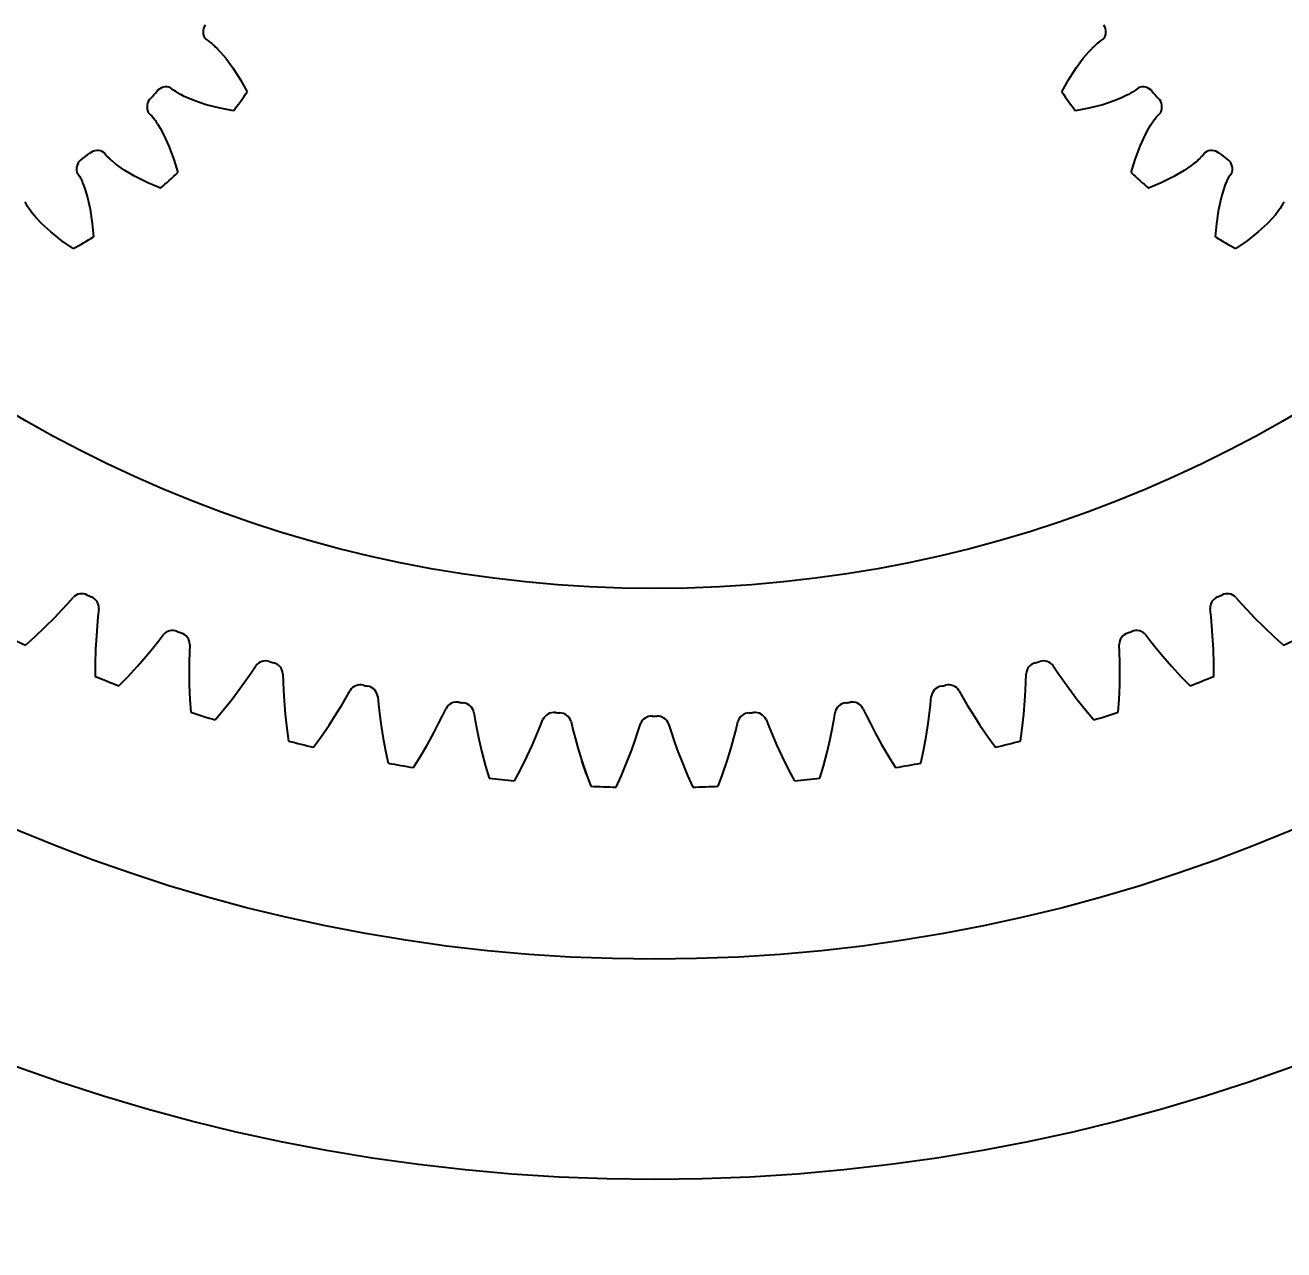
# Model space of a CAD drawing. Extents: x -3282 to 4846, y -1718 to 1845.
# Drawn here: x 2513.8 to 2632.7, y 307.5 to 423.2 of the extents above; entities that cross this region are included whole.
import ezdxf

# ---------------------------------------------------------------- set-up
doc = ezdxf.new("R2010")
doc.units = 0
doc.layers.get('0').update_dxf_attribs({"linetype": 'CONTINUOUS'})
doc.layers.add('DIMENSION', color=7, linetype='CONTINUOUS')
doc.layers.add('OUTLINE', color=7, linetype='CONTINUOUS')
doc.styles.add('VCDSTYLE14', font='DejaVu Sans Mono')
doc.dimstyles.get("Standard").update_dxf_attribs({"dimtxt": 2.5, "dimasz": 2.5, "dimexe": 1.25, "dimexo": 0.625, "dimtad": 1, "dimcen": 2.5, "dimazin": 3, "dimtfac": 1, "dimtmove": 0, "dimatfit": 3})

# ---------------------------------------------------------------- blocks, each defined once
blk = doc.blocks.new('*D3')
at = {"layer": 'DIMENSION'}
for p, q in [((2720.820225, 518.82797), (2690.862793, 508.370209)), ((2720.47168, 513.198486), (2690.862793, 508.370209)), ((2455.580078, 470.00296), (2690.862793, 508.370209)), ((2690.862793, 508.370209), (2722.590595, 507.971368)), ((2260.59668, 438.207214), (2455.580078, 470.00296)), ((2455.580078, 470.00296), (2423.852276, 470.401786)), ((2425.622651, 459.545186), (2455.580078, 470.00296))]:
    blk.add_line(p, q, dxfattribs=at)
at = {"layer": 'DIMENSION', "style": 'VCDSTYLE14'}
blk.add_text('%%c 238.4', height=20, rotation=9.26, dxfattribs=at).set_placement((2264.383545, 439.837952))

msp = doc.modelspace()

# ---------------------------------------------------------------- linework, layer by layer
at = {"color": 1}
for p, q in [((2530.840407, 421.839259), (2531.13437, 421.65182)), ((2531.13437, 421.65182), (2531.225686, 421.5845)), ((2531.225686, 421.5845), (2531.40709, 421.438405)), ((2531.40709, 421.438405), (2531.414964, 421.431756)), ((2531.414964, 421.431756), (2531.578034, 421.289004)), ((2531.578034, 421.289004), (2531.654614, 421.218844)), ((2531.654614, 421.218844), (2531.744051, 421.134537)), ((2531.744051, 421.134537), (2531.910195, 420.971463)), ((2531.910195, 420.971463), (2531.962589, 420.918354)), ((2531.962589, 420.918354), (2532.238478, 420.625913)), ((2614.204561, 420.625914), (2614.423602, 420.859842)), ((2614.423602, 420.859842), (2614.692268, 421.128104)), ((2614.692268, 421.128104), (2614.698985, 421.134536)), ((2614.698985, 421.134536), (2614.865006, 421.289007)), ((2614.865006, 421.289007), (2614.920159, 421.338331)), ((2614.920159, 421.338331), (2615.104075, 421.494925)), ((2615.104075, 421.494925), (2615.24076, 421.602233)), ((2615.24076, 421.602233), (2615.308673, 421.651824)), ((2615.308667, 421.65182), (2615.602631, 421.839259)), ((2532.238475, 420.625916), (2532.731977, 420.047155)), ((2532.731977, 420.047155), (2533.407028, 419.140459)), ((2613.036009, 419.140459), (2613.71106, 420.047155)), ((2613.71106, 420.047155), (2614.20456, 420.625914)), ((2533.407028, 419.140459), (2534.135927, 417.997097)), ((2612.30711, 417.997097), (2613.036009, 419.140459)), ((2527.790912, 417.049945), (2527.521807, 417.271599)), ((2534.135927, 417.997097), (2534.753685, 416.872507)), ((2611.689352, 416.872508), (2612.30711, 417.997097)), ((2618.92123, 417.271599), (2618.652125, 417.049945)), ((2527.859057, 417.000684), (2527.790906, 417.049949)), ((2528.003351, 416.90385), (2527.859057, 417.000684)), ((2528.209114, 416.777325), (2528.003351, 416.90385)), ((2528.273067, 416.740114), (2528.209114, 416.777325)), ((2528.471281, 416.629952), (2528.273067, 416.740114)), ((2528.479473, 416.625551), (2528.471281, 416.629952)), ((2528.817628, 416.452933), (2528.479473, 416.625551)), ((2529.107794, 416.316899), (2528.817628, 416.452933)), ((2529.810726, 416.026399), (2529.107794, 416.316899)), ((2617.335245, 416.3169), (2616.632311, 416.026399)), ((2617.698624, 416.488915), (2617.335241, 416.316899)), ((2617.765324, 416.522333), (2617.698624, 416.488915)), ((2617.971758, 416.629953), (2617.765324, 416.522333)), ((2618.079576, 416.68896), (2617.971758, 416.629953)), ((2618.169967, 416.740111), (2618.079576, 416.68896)), ((2618.356123, 416.851087), (2618.169967, 416.740111)), ((2618.36488, 416.856521), (2618.356123, 416.851087)), ((2618.559882, 416.983901), (2618.36488, 416.856521)), ((2618.652125, 417.049945), (2618.559882, 416.983901)), ((2525.41704, 414.934018), (2525.665609, 414.689556)), ((2530.881649, 415.664572), (2529.810726, 416.026399)), ((2532.194292, 415.324666), (2530.881649, 415.664572)), ((2533.454738, 415.084661), (2532.194292, 415.324666)), ((2614.248745, 415.324666), (2612.988298, 415.084661)), ((2615.561389, 415.664572), (2614.248745, 415.324666)), ((2616.632311, 416.026399), (2615.561389, 415.664572)), ((2620.777429, 414.689556), (2621.025997, 414.934018)), ((2525.665609, 414.689556), (2525.740933, 414.604722)), ((2525.740933, 414.604722), (2525.887998, 414.424103)), ((2525.887998, 414.424103), (2525.894317, 414.415962)), ((2525.894317, 414.415962), (2526.024144, 414.242426)), ((2526.024144, 414.242426), (2526.084463, 414.157877)), ((2526.084463, 414.157877), (2526.154418, 414.056818)), ((2526.154418, 414.056818), (2526.283026, 413.862763)), ((2526.283026, 413.862763), (2526.323233, 413.799922)), ((2526.323233, 413.799922), (2526.532291, 413.456511)), ((2619.910747, 413.456513), (2620.076366, 413.73087)), ((2620.076366, 413.73087), (2620.283386, 414.049129)), ((2620.283386, 414.049129), (2620.288618, 414.056816)), ((2620.288618, 414.056816), (2620.418896, 414.242429)), ((2620.418896, 414.242429), (2620.462588, 414.302142)), ((2620.462588, 414.302142), (2620.609928, 414.493553)), ((2620.609928, 414.493553), (2620.721315, 414.626934)), ((2620.721315, 414.626934), (2620.777434, 414.689562)), ((2526.532289, 413.456515), (2526.894676, 412.787796)), ((2526.894676, 412.787796), (2527.366462, 411.760562)), ((2619.076575, 411.760562), (2619.548362, 412.787796)), ((2619.548362, 412.787796), (2619.910747, 413.456512)), ((2527.366462, 411.760562), (2527.841715, 410.490639)), ((2618.601322, 410.490639), (2619.076575, 411.760562)), ((2521.43843, 410.883387), (2521.22129, 411.156148)), ((2521.494843, 410.821035), (2521.438425, 410.883393)), ((2521.615851, 410.696316), (2521.494843, 410.821035)), ((2521.790812, 410.529776), (2521.615851, 410.696316)), ((2521.84563, 410.480081), (2521.790812, 410.529776)), ((2522.016609, 410.331116), (2521.84563, 410.480081)), ((2522.023708, 410.325108), (2522.016609, 410.331116)), ((2522.318583, 410.085955), (2522.023708, 410.325108)), ((2527.841715, 410.490639), (2528.212158, 409.262184)), ((2618.230879, 409.262186), (2618.601322, 410.490639)), ((2624.188587, 410.136373), (2623.86891, 409.892564)), ((2624.246881, 410.182929), (2624.188587, 410.136373)), ((2624.42643, 410.331117), (2624.246881, 410.182929)), ((2624.519623, 410.411251), (2624.42643, 410.331117)), ((2624.597403, 410.480078), (2624.519623, 410.411251)), ((2624.756419, 410.627333), (2624.597403, 410.480078)), ((2624.763855, 410.634469), (2624.756419, 410.627333)), ((2624.928111, 410.799608), (2624.763855, 410.634469)), ((2625.004608, 410.883387), (2624.928111, 410.799608)), ((2625.221747, 411.156148), (2625.004608, 410.883387)), ((2518.676506, 409.307254), (2518.868817, 409.016454)), ((2518.868817, 409.016454), (2518.924857, 408.917813)), ((2518.924857, 408.917813), (2519.031155, 408.710565)), ((2522.574126, 409.892565), (2522.318583, 410.085955)), ((2523.201299, 409.462265), (2522.574126, 409.892565)), ((2524.173591, 408.885688), (2523.201299, 409.462265)), ((2623.241738, 409.462265), (2622.269446, 408.885688)), ((2623.868913, 409.892567), (2623.241738, 409.462265)), ((2627.451131, 408.789908), (2627.532353, 408.943534)), ((2627.532353, 408.943534), (2627.574224, 409.016461)), ((2627.57422, 409.016454), (2627.766531, 409.307254)), ((2519.031155, 408.710565), (2519.035644, 408.701287)), ((2519.035644, 408.701287), (2519.126554, 408.504551)), ((2519.126554, 408.504551), (2519.167976, 408.409309)), ((2519.167976, 408.409309), (2519.21539, 408.295913)), ((2519.21539, 408.295913), (2519.300842, 408.07936)), ((2519.300842, 408.07936), (2519.327105, 408.009533)), ((2519.327105, 408.009533), (2519.460195, 407.63016)), ((2525.386879, 408.280296), (2524.173591, 408.885688)), ((2526.569882, 407.783474), (2525.386879, 408.280296)), ((2621.056158, 408.280296), (2619.873154, 407.783473)), ((2622.269446, 408.885688), (2621.056158, 408.280296)), ((2626.982842, 407.630162), (2627.0878, 407.932958)), ((2627.0878, 407.932958), (2627.224126, 408.287304)), ((2627.224126, 408.287304), (2627.227646, 408.295912)), ((2627.227646, 408.295912), (2627.316485, 408.504555)), ((2627.316485, 408.504555), (2627.346808, 408.572047)), ((2627.346808, 408.572047), (2627.451131, 408.789908)), ((2519.460194, 407.630164), (2519.675628, 406.900715)), ((2519.675628, 406.900715), (2519.92353, 405.797838)), ((2626.519507, 405.797838), (2626.76741, 406.900715)), ((2626.76741, 406.900715), (2626.982842, 407.630162)), ((2513.942665, 406.172339), (2513.78698, 406.484285)), ((2513.984882, 406.09962), (2513.942661, 406.172345)), ((2514.077315, 405.952468), (2513.984882, 406.09962)), ((2514.213826, 405.753191), (2514.077315, 405.952468)), ((2514.257115, 405.693184), (2514.213826, 405.753191)), ((2514.393386, 405.511925), (2514.257115, 405.693184)), ((2514.39908, 405.504573), (2514.393386, 405.511925)), ((2514.63779, 405.209338), (2514.39908, 405.504573)), ((2519.92353, 405.797838), (2520.124366, 404.456856)), ((2626.318671, 404.456856), (2626.519507, 405.797838)), ((2632.049653, 405.511927), (2631.904838, 405.329647)), ((2632.124149, 405.609687), (2632.049653, 405.511927)), ((2632.185919, 405.69318), (2632.124149, 405.609687)), ((2632.310844, 405.870279), (2632.185919, 405.69318)), ((2632.316634, 405.878805), (2632.310844, 405.870279)), ((2632.442966, 406.074486), (2632.316634, 405.878805)), ((2632.500372, 406.172339), (2632.442966, 406.074486)), ((2632.656057, 406.484285), (2632.500372, 406.172339)), ((2514.84754, 404.967045), (2514.63779, 405.209338)), ((2515.371543, 404.415751), (2514.84754, 404.967044)), ((2516.202711, 403.649622), (2515.371543, 404.415751)), ((2520.124366, 404.456856), (2520.231304, 403.178226)), ((2626.211733, 403.178227), (2626.318671, 404.456856)), ((2631.071494, 404.415751), (2630.240326, 403.649622)), ((2631.595499, 404.967046), (2631.071494, 404.415751)), ((2631.857497, 405.271989), (2631.595496, 404.967043)), ((2631.904838, 405.329647), (2631.857497, 405.271989)), ((2517.263618, 402.805202), (2516.202711, 403.649622)), ((2630.240326, 403.649622), (2629.179419, 402.805202)), ((2518.317474, 402.073277), (2517.263618, 402.805202)), ((2629.179419, 402.805202), (2628.125562, 402.073276)), ((2517.252198, 367.957724), (2517.808054, 368.566785)), ((2517.808054, 368.566785), (2518.316487, 369.147259)), ((2628.126546, 369.147263), (2628.634983, 368.566786)), ((2628.634983, 368.566786), (2629.190839, 367.957724)), ((2516.584887, 367.257329), (2517.2522, 367.957725)), ((2520.753553, 368.062213), (2520.662385, 367.295956)), ((2625.780652, 367.295955), (2625.689484, 368.062208)), ((2629.190837, 367.957725), (2629.858153, 367.257327)), ((2514.69513, 365.423466), (2515.686872, 366.360742)), ((2515.686872, 366.360742), (2516.584887, 367.257329)), ((2520.581705, 366.475334), (2520.507728, 365.510764)), ((2520.662385, 367.295956), (2520.581704, 366.475332)), ((2625.861333, 366.475332), (2625.780652, 367.295955)), ((2625.935309, 365.510767), (2625.861333, 366.475334)), ((2629.858153, 367.257327), (2630.756143, 366.360763)), ((2630.756143, 366.360763), (2631.747907, 365.423466)), ((2513.811717, 364.629266), (2514.69513, 365.423466)), ((2520.507728, 365.510764), (2520.442324, 364.24351)), ((2525.845034, 364.348809), (2526.35705, 364.995161)), ((2526.35705, 364.995161), (2526.823753, 365.609687)), ((2619.61928, 365.609692), (2620.085986, 364.995161)), ((2620.085986, 364.995161), (2620.598003, 364.348809)), ((2626.000714, 364.243479), (2625.935309, 365.510767)), ((2631.747907, 365.423466), (2632.63132, 364.629266)), ((2520.442324, 364.24351), (2520.409396, 362.87931)), ((2525.228205, 363.603571), (2525.845036, 364.34881)), ((2529.293077, 363.926535), (2529.269837, 363.102283)), ((2529.330572, 364.697286), (2529.293077, 363.926535)), ((2617.14996, 363.926535), (2617.112465, 364.69728)), ((2617.173201, 363.102283), (2617.14996, 363.926535)), ((2620.598001, 364.34881), (2621.214834, 363.603568)), ((2626.033641, 362.87931), (2626.000714, 364.243479)), ((2520.409396, 362.87931), (2520.41031, 361.691383)), ((2523.470976, 361.642352), (2524.394921, 362.646525)), ((2524.394921, 362.646525), (2525.228205, 363.603571)), ((2529.269837, 363.102285), (2529.263326, 362.134904)), ((2535.134365, 362.028585), (2535.557064, 362.67417)), ((2610.885969, 362.674174), (2611.308671, 362.028585)), ((2617.179712, 362.134907), (2617.173201, 363.102285)), ((2621.214834, 363.603568), (2622.048095, 362.646548)), ((2622.048095, 362.646548), (2622.972061, 361.642352)), ((2626.032728, 361.691383), (2626.033641, 362.87931)), ((2522.645115, 360.788463), (2523.470976, 361.642352)), ((2529.263326, 362.134904), (2529.28648, 360.866174)), ((2534.668684, 361.348091), (2535.134365, 362.028585)), ((2538.121422, 361.938858), (2538.137784, 361.167369)), ((2608.305253, 361.167369), (2608.321615, 361.938852)), ((2611.308671, 362.028585), (2611.774353, 361.348091)), ((2617.156556, 360.866143), (2617.179712, 362.134907)), ((2622.972061, 361.642352), (2623.797922, 360.788463)), ((2529.28648, 360.866174), (2529.348794, 359.503001)), ((2533.340849, 359.548799), (2534.105343, 360.561641)), ((2534.105343, 360.561641), (2534.668686, 361.348093)), ((2538.137784, 361.167369), (2538.172097, 360.343503)), ((2538.172097, 360.343506), (2538.233083, 359.378027)), ((2544.097237, 359.68151), (2544.473873, 360.355008)), ((2601.969161, 360.355013), (2602.345799, 359.68151)), ((2608.209955, 359.37803), (2608.270941, 360.343506)), ((2608.27094, 360.343503), (2608.305253, 361.167369)), ((2611.774352, 361.348093), (2612.337696, 360.561638)), ((2612.337696, 360.561638), (2613.10217, 359.548824)), ((2617.094243, 359.503001), (2617.156556, 360.866143)), ((2529.348794, 359.503001), (2529.432571, 358.318031)), ((2532.489202, 358.482621), (2533.340849, 359.548799)), ((2538.233083, 359.378027), (2538.344683, 358.114003)), ((2543.680159, 358.970189), (2544.097237, 359.68151)), ((2547.083277, 359.800368), (2547.153415, 359.0319)), ((2547.153415, 359.0319), (2547.245114, 358.212434)), ((2599.197923, 358.212434), (2599.289622, 359.031899)), ((2599.289622, 359.031899), (2599.359759, 359.800362)), ((2602.345799, 359.68151), (2602.762878, 358.970189)), ((2608.098351, 358.113972), (2608.209955, 359.37803)), ((2613.10217, 359.548824), (2613.953835, 358.482621)), ((2617.010467, 358.318031), (2617.094243, 359.503001)), ((2531.724917, 357.573202), (2532.489202, 358.482621)), ((2538.344683, 358.114003), (2538.501935, 356.758497)), ((2542.481071, 357.082656), (2543.17305, 358.146358)), ((2543.17305, 358.146358), (2543.680161, 358.970191)), ((2547.245114, 358.212437), (2547.3733, 357.253564)), ((2552.835557, 357.226688), (2553.202, 357.965371)), ((2553.202, 357.965371), (2553.530737, 358.663501)), ((2556.172474, 358.292234), (2556.296047, 357.530531)), ((2590.14699, 357.530531), (2590.270562, 358.292229)), ((2592.912297, 358.663506), (2593.241037, 357.965371)), ((2593.241037, 357.965371), (2593.60748, 357.226689)), ((2599.069738, 357.253567), (2599.197923, 358.212437)), ((2602.762877, 358.970191), (2603.269989, 358.146355)), ((2603.269989, 358.146355), (2603.961949, 357.082681)), ((2607.941102, 356.758497), (2608.098351, 358.113972)), ((2613.953835, 358.482621), (2614.71812, 357.573203)), ((2538.501935, 356.758497), (2538.668167, 355.582258)), ((2541.705871, 355.959666), (2542.481071, 357.082656)), ((2547.3733, 357.253564), (2547.572802, 356.000404)), ((2552.387151, 356.36949), (2552.835558, 357.226691)), ((2556.296047, 357.530531), (2556.444686, 356.719458)), ((2556.444686, 356.719461), (2556.639447, 355.771866)), ((2562.090273, 356.126083), (2562.404295, 356.888528)), ((2562.404295, 356.888528), (2562.683533, 357.607889)), ((2565.344733, 357.421805), (2565.521139, 356.670578)), ((2565.521139, 356.670578), (2565.725993, 355.871849)), ((2571.659291, 356.456228), (2571.887668, 357.193316)), ((2574.555367, 357.193321), (2574.783746, 356.456229)), ((2580.717044, 355.871849), (2580.921898, 356.670577)), ((2580.921898, 356.670577), (2581.098302, 357.4218)), ((2583.759502, 357.607894), (2584.038741, 356.888528)), ((2584.038741, 356.888528), (2584.352764, 356.126083)), ((2589.803591, 355.771869), (2589.998351, 356.719461)), ((2589.998351, 356.719458), (2590.14699, 357.530531)), ((2593.607479, 357.226691), (2594.055888, 356.369487)), ((2598.87023, 356.000374), (2599.069738, 357.253567)), ((2603.961949, 357.082681), (2604.737166, 355.959666)), ((2607.77487, 355.582258), (2607.941102, 356.758497)), ((2541.006886, 354.999149), (2541.705871, 355.959666)), ((2547.572802, 356.000404), (2547.824226, 354.65917)), ((2551.771057, 355.260109), (2552.387151, 356.36949)), ((2556.639447, 355.771866), (2556.925879, 354.535675)), ((2561.702754, 355.239694), (2562.090274, 356.126086)), ((2565.725993, 355.871851), (2565.98638, 354.94015)), ((2571.074476, 354.762473), (2571.39922, 355.673738)), ((2571.399219, 355.673736), (2571.659291, 356.456228)), ((2574.783746, 356.456229), (2575.043818, 355.673736)), ((2575.043817, 355.673738), (2575.368562, 354.76247)), ((2580.456658, 354.940154), (2580.717045, 355.871851)), ((2584.352763, 356.126086), (2584.740284, 355.239691)), ((2589.517151, 354.535645), (2589.803591, 355.771869)), ((2594.055888, 356.369487), (2594.671965, 355.260136)), ((2598.618811, 354.65917), (2598.87023, 356.000374)), ((2604.737166, 355.959666), (2605.436151, 354.99915)), ((2547.824226, 354.65917), (2548.072104, 353.497391)), ((2551.076081, 354.08578), (2551.771057, 355.260109)), ((2556.925879, 354.535675), (2557.270251, 353.215246)), ((2561.165548, 354.090039), (2561.702754, 355.239694)), ((2565.98638, 354.94015), (2566.358347, 353.726951)), ((2570.618774, 353.578145), (2571.074476, 354.762473)), ((2575.368562, 354.76247), (2575.824252, 353.578173)), ((2580.084681, 353.726922), (2580.456658, 354.940154)), ((2584.740284, 355.239691), (2585.277476, 354.090066)), ((2589.172786, 353.215246), (2589.517151, 354.535645)), ((2594.671965, 355.260136), (2595.366956, 354.08578)), ((2598.370933, 353.497391), (2598.618811, 354.65917)), ((2550.445801, 353.078844), (2551.076081, 354.08578)), ((2557.270251, 353.215246), (2557.598566, 352.073589)), ((2560.554182, 352.870091), (2561.165548, 354.090039)), ((2566.358347, 353.726951), (2566.793988, 352.433761)), ((2566.793988, 352.433761), (2566.358347, 353.726951)), ((2570.093997, 352.318522), (2570.618774, 353.578145)), ((2575.824252, 353.578173), (2576.34904, 352.318522)), ((2579.649049, 352.433761), (2580.084681, 353.726922)), ((2585.277476, 354.090066), (2585.888855, 352.870091)), ((2588.844471, 352.073589), (2589.172786, 353.215246)), ((2595.366956, 354.08578), (2595.997236, 353.078844)), ((2559.995678, 351.821642), (2560.554182, 352.870091)), ((2566.793988, 352.433761), (2567.201142, 351.317787)), ((2569.609989, 351.233668), (2570.093997, 352.318522)), ((2576.34904, 352.318522), (2576.833048, 351.233668)), ((2579.241895, 351.317787), (2579.649049, 352.433761)), ((2585.888855, 352.870091), (2586.447359, 351.821642))]:
    msp.add_line(p, q, dxfattribs=at)
for radius in [175, 154.196077]:
    msp.add_circle((2573.221519, 489.186583), radius, dxfattribs=at)
for centre, radius, start, end in [((2531.712396, 422.550075), 1.125, 146.380123, 219.185747), ((2614.730641, 422.550075), 1.125, 320.814253, 33.619877), ((2527.115241, 416.222634), 1.125, 68.814253, 141.619877), ((2619.327797, 416.222634), 1.125, 38.380123, 111.185747), ((2526.417761, 415.448004), 1.125, 134.380123, 207.185747), ((2495.279232, 444.186583), 41.25, 317.374728, 318.625272), ((2495.281686, 444.1848), 48, 322.680946, 325.319054), ((2651.161351, 444.1848), 48, 214.680946, 217.319054), ((2651.163805, 444.186583), 41.25, 221.374728, 222.625272), ((2620.025276, 415.448004), 1.125, 332.814253, 45.619877), ((2520.605516, 410.214635), 1.125, 56.814253, 129.619877), ((2625.837522, 410.214635), 1.125, 50.380123, 123.185747), ((2519.762223, 409.601947), 1.125, 122.380123, 195.185747), ((2495.279232, 444.186583), 41.25, 305.374728, 306.625272), ((2651.163805, 444.186583), 41.25, 233.374728, 234.625272), ((2626.680814, 409.601947), 1.125, 344.814253, 57.619877), ((2495.281262, 444.184329), 48, 310.680946, 313.319054), ((2651.161776, 444.184329), 48, 226.680946, 229.319054), ((2495.280749, 444.183956), 48, 298.680946, 301.319054), ((2651.162289, 444.183956), 48, 238.680946, 241.319054), ((2519.129451, 368.369625), 1.125, 62.738787, 136.272366), ((2573.221519, 489.186583), 131.25, 245.907943, 246.092057), ((2519.631679, 368.146019), 1.125, 355.727913, 69.2612), ((2626.811358, 368.146019), 1.125, 110.738787, 184.272366), ((2573.221519, 489.186583), 131.25, 293.907943, 294.092057), ((2627.313586, 368.369625), 1.125, 43.727913, 117.2612), ((2573.22144, 489.186421), 138, 243.499628, 244.500372), ((2527.688982, 364.890657), 1.125, 66.738787, 140.272366), ((2573.221519, 489.186583), 131.25, 249.907943, 250.092057), ((2528.205584, 364.702629), 1.125, 359.727913, 73.2612), ((2618.237453, 364.702629), 1.125, 106.738787, 180.272366), ((2573.221519, 489.186583), 131.25, 289.907943, 290.092057), ((2618.754055, 364.890657), 1.125, 39.727913, 113.2612), ((2573.221597, 489.186421), 138, 295.499628, 296.500372), ((2536.470342, 362.017247), 1.125, 70.738787, 144.272366), ((2573.221519, 489.186583), 131.25, 253.907943, 254.092057), ((2536.998802, 361.865713), 1.125, 3.727913, 77.2612), ((2609.444234, 361.865713), 1.125, 102.738787, 176.272366), ((2573.221519, 489.186583), 131.25, 285.907943, 286.092057), ((2609.972695, 362.017247), 1.125, 35.727913, 109.2612), ((2573.221451, 489.186416), 138, 247.499628, 248.500372), ((2573.221586, 489.186416), 138, 291.499628, 292.500372), ((2545.430751, 359.763392), 1.125, 74.738787, 148.272366), ((2573.221519, 489.186583), 131.25, 257.907943, 258.092057), ((2545.968494, 359.649091), 1.125, 7.727913, 81.2612), ((2600.474543, 359.649091), 1.125, 98.738787, 172.272366), ((2573.221519, 489.186583), 131.25, 281.907943, 282.092057), ((2601.012286, 359.763392), 1.125, 31.727913, 105.2612), ((2554.526553, 358.140075), 1.125, 78.738787, 152.272366), ((2573.221519, 489.186583), 131.25, 261.907943, 262.092057), ((2555.07096, 358.063563), 1.125, 11.727913, 85.2612), ((2591.372077, 358.063563), 1.125, 94.738787, 168.272366), ((2573.221519, 489.186583), 131.25, 277.907943, 278.092057), ((2591.916484, 358.140075), 1.125, 27.727913, 101.2612), ((2573.221463, 489.186412), 138, 251.499628, 252.500372), ((2563.713435, 357.155203), 1.125, 82.738787, 156.272366), ((2573.221519, 489.186583), 131.25, 265.907943, 266.092057), ((2564.261853, 357.116853), 1.125, 15.727913, 89.2612), ((2572.94664, 356.813574), 1.125, 86.738787, 160.272366), ((2573.221519, 489.186583), 131.25, 269.907943, 270.092057), ((2573.496397, 356.813574), 1.125, 19.727913, 93.2612), ((2582.181184, 357.116853), 1.125, 90.738787, 164.272366), ((2573.221519, 489.186583), 131.25, 273.907943, 274.092057), ((2582.729602, 357.155203), 1.125, 23.727913, 97.2612), ((2573.221574, 489.186412), 138, 287.499628, 288.500372), ((2573.221475, 489.186408), 138, 255.499628, 256.500372), ((2573.221562, 489.186408), 138, 283.499628, 284.500372), ((2573.221487, 489.186406), 138, 259.499628, 260.500372), ((2573.22155, 489.186406), 138, 279.499628, 280.500372), ((2573.2215, 489.186404), 138, 263.499628, 264.500372), ((2573.221537, 489.186404), 138, 275.499628, 276.500372), ((2573.221512, 489.186403), 138, 267.499628, 268.500372), ((2573.221525, 489.186403), 138, 271.499628, 272.500372)]:
    msp.add_arc(centre, radius, start, end, dxfattribs=at)
at = {"layer": 'OUTLINE'}
msp.add_circle((2573.221519, 489.186583), 119.195214, dxfattribs=at)

# ---------------------------------------------------------------- dimensions: what is measured, and where the dimension line sits
at = {"layer": 'DIMENSION'}
dim = msp.add_linear_dim(base=(0, 0), p1=(0, 0), p2=(0, 0), dimstyle='Standard', dxfattribs=at)
dim.commit()
dim.dimension.update_dxf_attribs({"geometry": '*D3', "text_midpoint": (0, 0)})

doc.saveas('drawing.dxf')
